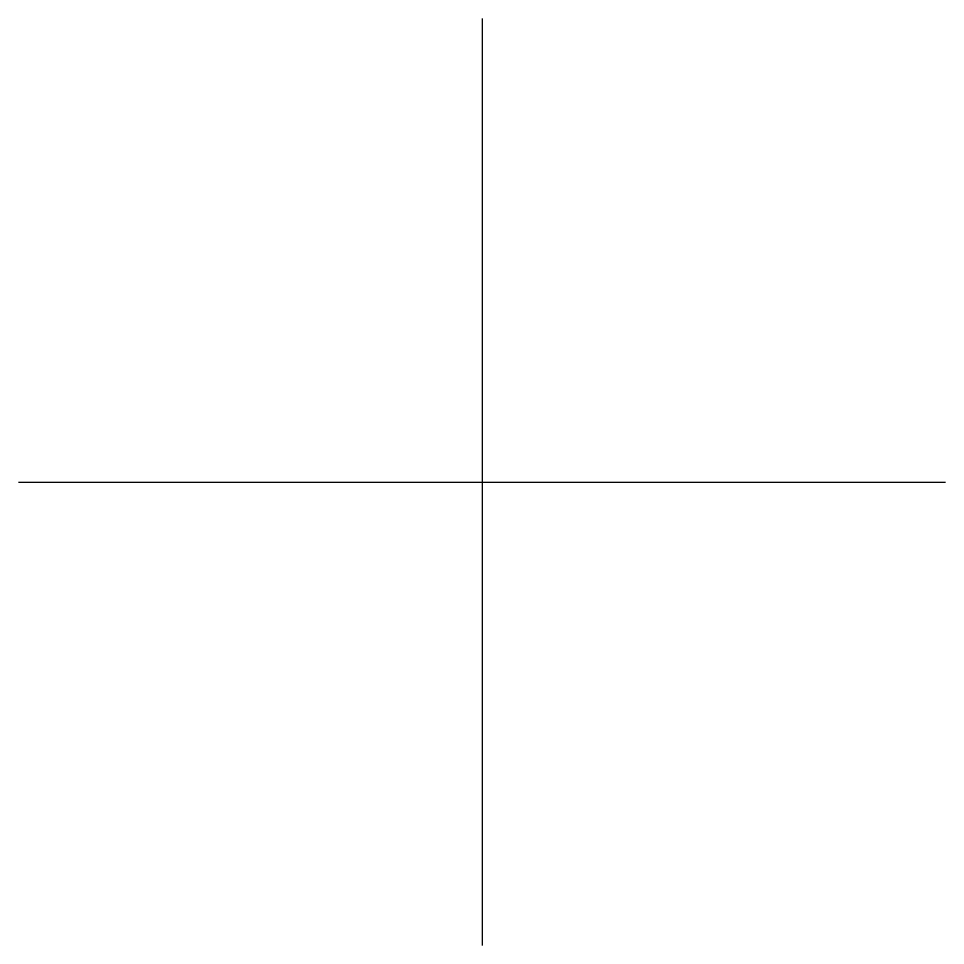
# Model space of a CAD drawing. Extents: x 0.5 to 1.5, y 2.5 to 3.5.
import ezdxf

# ---------------------------------------------------------------- set-up
doc = ezdxf.new("R2010")
doc.units = 0

msp = doc.modelspace()

# ---------------------------------------------------------------- linework, layer by layer
for p, q in [((1, 3.5), (1, 2.5)), ((0.5, 3), (1.5, 3))]:
    msp.add_line(p, q)

doc.saveas('drawing.dxf')
